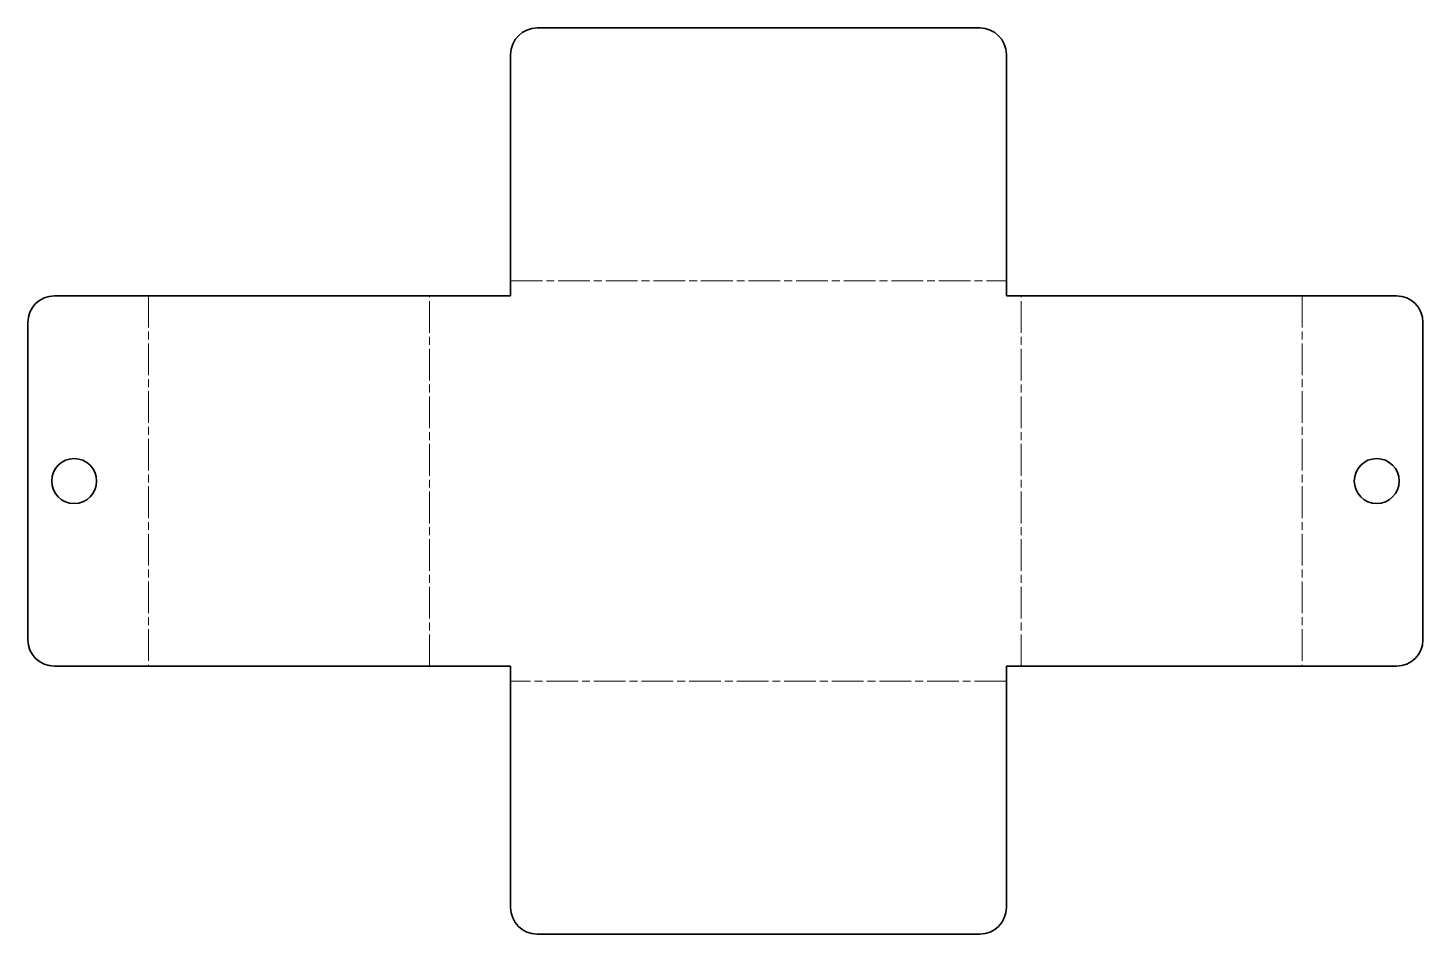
# Model space of a CAD drawing. Header units: millimetres. Extents: x 0 to 106, y 0 to 69.
import ezdxf

# ---------------------------------------------------------------- set-up
doc = ezdxf.new("R2010")
doc.units = ezdxf.units.MM
doc.linetypes.add('Chain', pattern=[13.68, 9.12, -1.14, 2.28, -1.14])
doc.layers.add('SIMUMAK Bend Centerline (ISO)', color=7, linetype='Chain', lineweight=9)
doc.layers.add('SIMUMAK Visible (ISO)', color=7, linetype='Continuous', lineweight=35)

# ---------------------------------------------------------------- blocks, each defined once
blk = doc.blocks.new('P-BTC-05-CMPF002_Sheet_P-BTC-05-CMPF002 (Desplegada)')
at = {"layer": 'SIMUMAK Bend Centerline (ISO)', "ltscale": 0.263158}
for p, q in [((-16.25, 15.13), (21.25, 15.13)), ((-43.64, 14), (-43.64, -14)), ((-22.38, -14), (-22.38, 14)), ((22.38, -14), (22.38, 14)), ((43.64, 14), (43.64, -14)), ((21.25, -15.13), (-16.25, -15.13))]:
    blk.add_line(p, q, dxfattribs=at)
at = {"layer": 'SIMUMAK Visible (ISO)'}
for p, q in [((-14.25, 34.26), (19.25, 34.26)), ((-16.25, 32.26), (-16.25, 14)), ((21.25, 32.26), (21.25, 14)), ((-16.25, 14), (-50.77, 14)), ((50.77, 14), (21.25, 14)), ((-52.77, 12), (-52.77, -12)), ((52.77, 12), (52.77, -12)), ((-16.25, -14), (-50.77, -14)), ((-16.25, -14), (-16.25, -32.26)), ((50.77, -14), (21.25, -14)), ((21.25, -14), (21.25, -32.26)), ((19.25, -34.26), (-14.25, -34.26))]:
    blk.add_line(p, q, dxfattribs=at)
for centre in [(-49.27, 0), (49.27, 0)]:
    blk.add_circle(centre, 1.7, dxfattribs=at)
at = {"layer": 'SIMUMAK Visible (ISO)', "extrusion": (0, 0, -1)}
for centre, start, end in [((14.25, 32.26), 0, 90), ((-19.25, 32.26), 90, 180), ((50.77, 12), 360, 90), ((-50.77, 12), 90, 180), ((50.77, -12), 270, 0), ((-50.77, -12), 180, 270), ((14.25, -32.26), 270, 0), ((-19.25, -32.26), 180, 270)]:
    blk.add_arc(centre, 2, start, end, dxfattribs=at)

msp = doc.modelspace()

# ---------------------------------------------------------------- block references
msp.add_blockref('P-BTC-05-CMPF002_Sheet_P-BTC-05-CMPF002 (Desplegada)', (52.77, 34.26))

doc.saveas('drawing.dxf')
